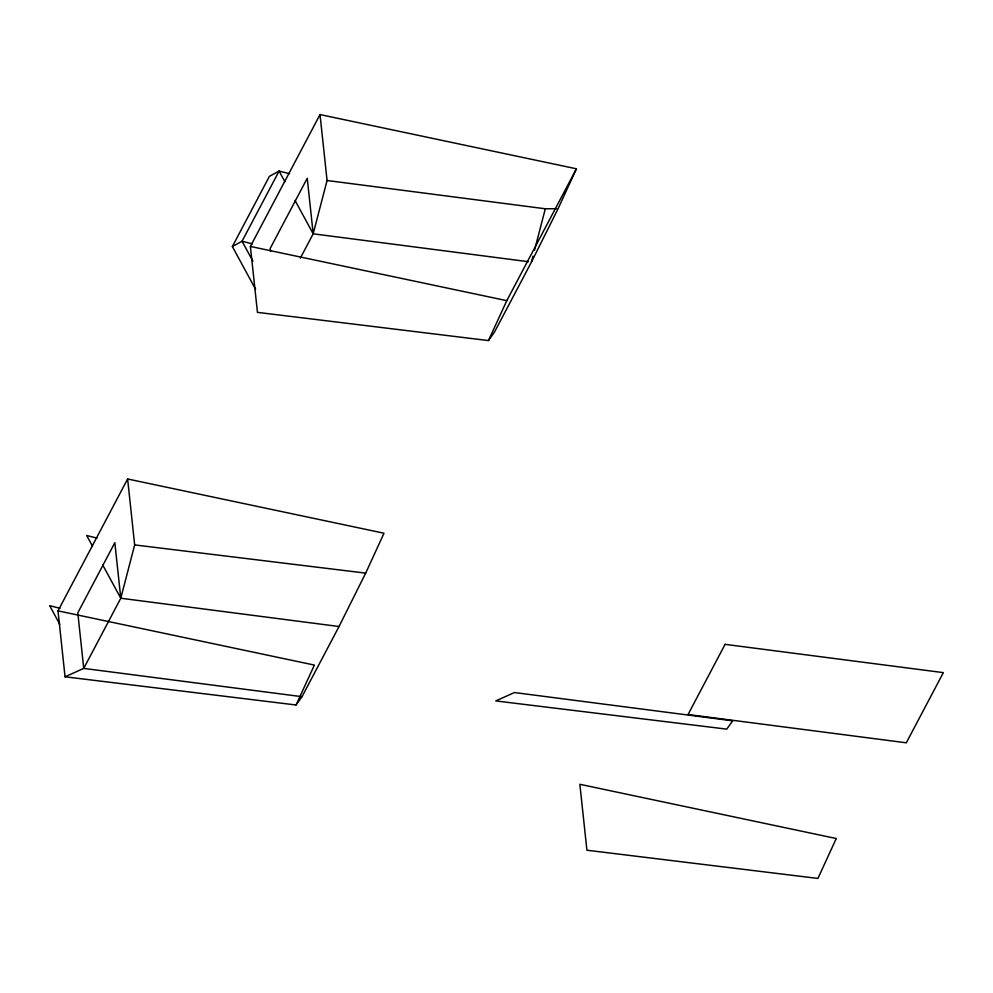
<?xml version="1.0" encoding="UTF-8"?>
<svg xmlns="http://www.w3.org/2000/svg" width="993" height="993" viewBox="0 0 993 993"><rect width="100%" height="100%" fill="white"/><g stroke="black" fill="none" stroke-linecap="round" stroke-linejoin="round"><path stroke-width="1.49" d="M65.041 676.792L83.735 668.401L120.786 598.233L134.663 544.921L127.625 478.986L384.006 533.216L365.685 573.122L339.035 626.521L301.996 696.689L296.063 704.993L65.041 676.792L58.004 610.856L127.625 478.986M300.358 258.106L313.18 233.814L327.069 180.503L320.019 114.567L576.412 168.798L558.078 208.704L531.429 262.102L494.39 332.258L488.457 340.574L257.448 312.361L250.397 246.438L320.019 114.567M531.429 262.102L532.98 256.169M534.519 250.248L545.318 208.778L556.663 208.716M296.063 704.993L314.384 665.087L58.004 610.856M488.457 340.574L506.79 300.668L576.412 168.798M255.611 289.335L232.362 246.537L269.401 176.369L279.095 171.069L289.459 173.713M232.362 246.537L242.044 241.225L279.095 171.069L284.892 181.744M134.663 544.921L365.685 573.122M327.069 180.503L545.318 208.778M295.045 200.437L313.18 233.814L528.363 261.705M102.651 564.856L120.786 598.233L339.035 626.521M301.996 696.689L83.735 668.401L77.802 612.842L114.84 542.687L120.786 598.233M250.397 246.438L506.79 300.668M252.421 243.881L242.044 241.225L252.93 261.258M97.066 538.132L86.689 535.488L92.498 546.162M60.027 608.299L49.65 605.656L59.803 624.336M313.18 233.814L307.247 178.268L270.195 248.424L270.518 251.428M836.255 838.526L817.922 878.433L586.913 850.219L579.862 784.296L836.255 838.526M725.089 644.345L688.05 714.513L906.311 742.801L943.35 672.633L725.089 644.345M732.685 720.819L726.752 729.135L495.743 700.921L514.436 692.543L732.685 720.819"/></g></svg>
